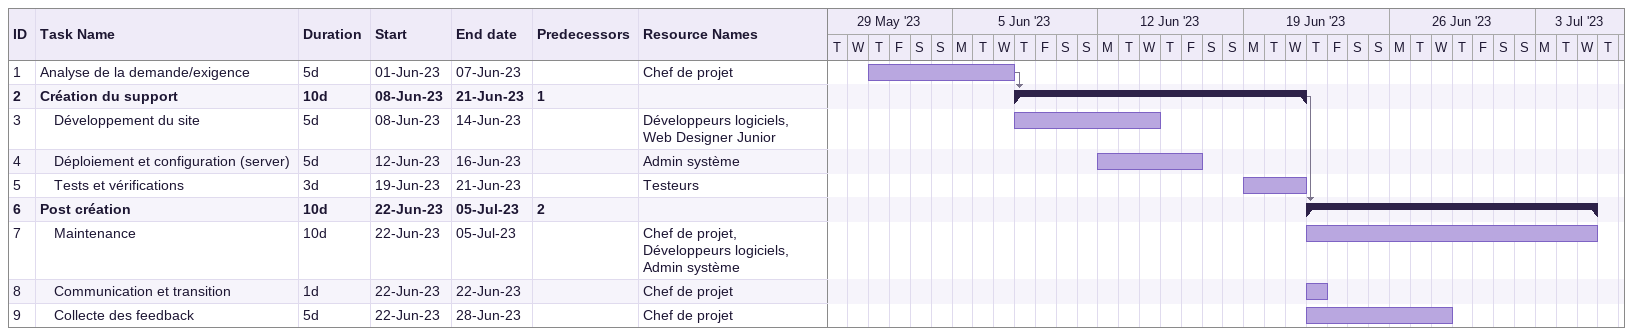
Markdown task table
| ID | Level | Task | Duration | Start | Finish | Predecessors | Resources |
|---|---|---|---|---|---|---|---|
| 1 | 1 | Analyse de la demande/exigence | 5d | 2023-06-01 | 2023-06-07 |  | Chef de projet |
| 2 | 1 | **Création du support** | 10d | 2023-06-08 | 2023-06-21 | 1 |  |
| 3 | 2 | Développement du site | 5d | 2023-06-08 | 2023-06-14 |  | Développeurs logiciels, Web Designer Junior |
| 4 | 2 | Déploiement et configuration (server) | 5d | 2023-06-12 | 2023-06-16 |  | Admin système |
| 5 | 2 | Tests et vérifications | 3d | 2023-06-19 | 2023-06-21 |  | Testeurs |
| 6 | 1 | **Post création** | 10d | 2023-06-22 | 2023-07-05 | 2 |  |
| 7 | 2 | Maintenance | 10d | 2023-06-22 | 2023-07-05 |  | Chef de projet, Développeurs logiciels, Admin système |
| 8 | 2 | Communication et transition | 1d | 2023-06-22 | 2023-06-22 |  | Chef de projet |
| 9 | 2 | Collecte des feedback | 5d | 2023-06-22 | 2023-06-28 |  | Chef de projet |
